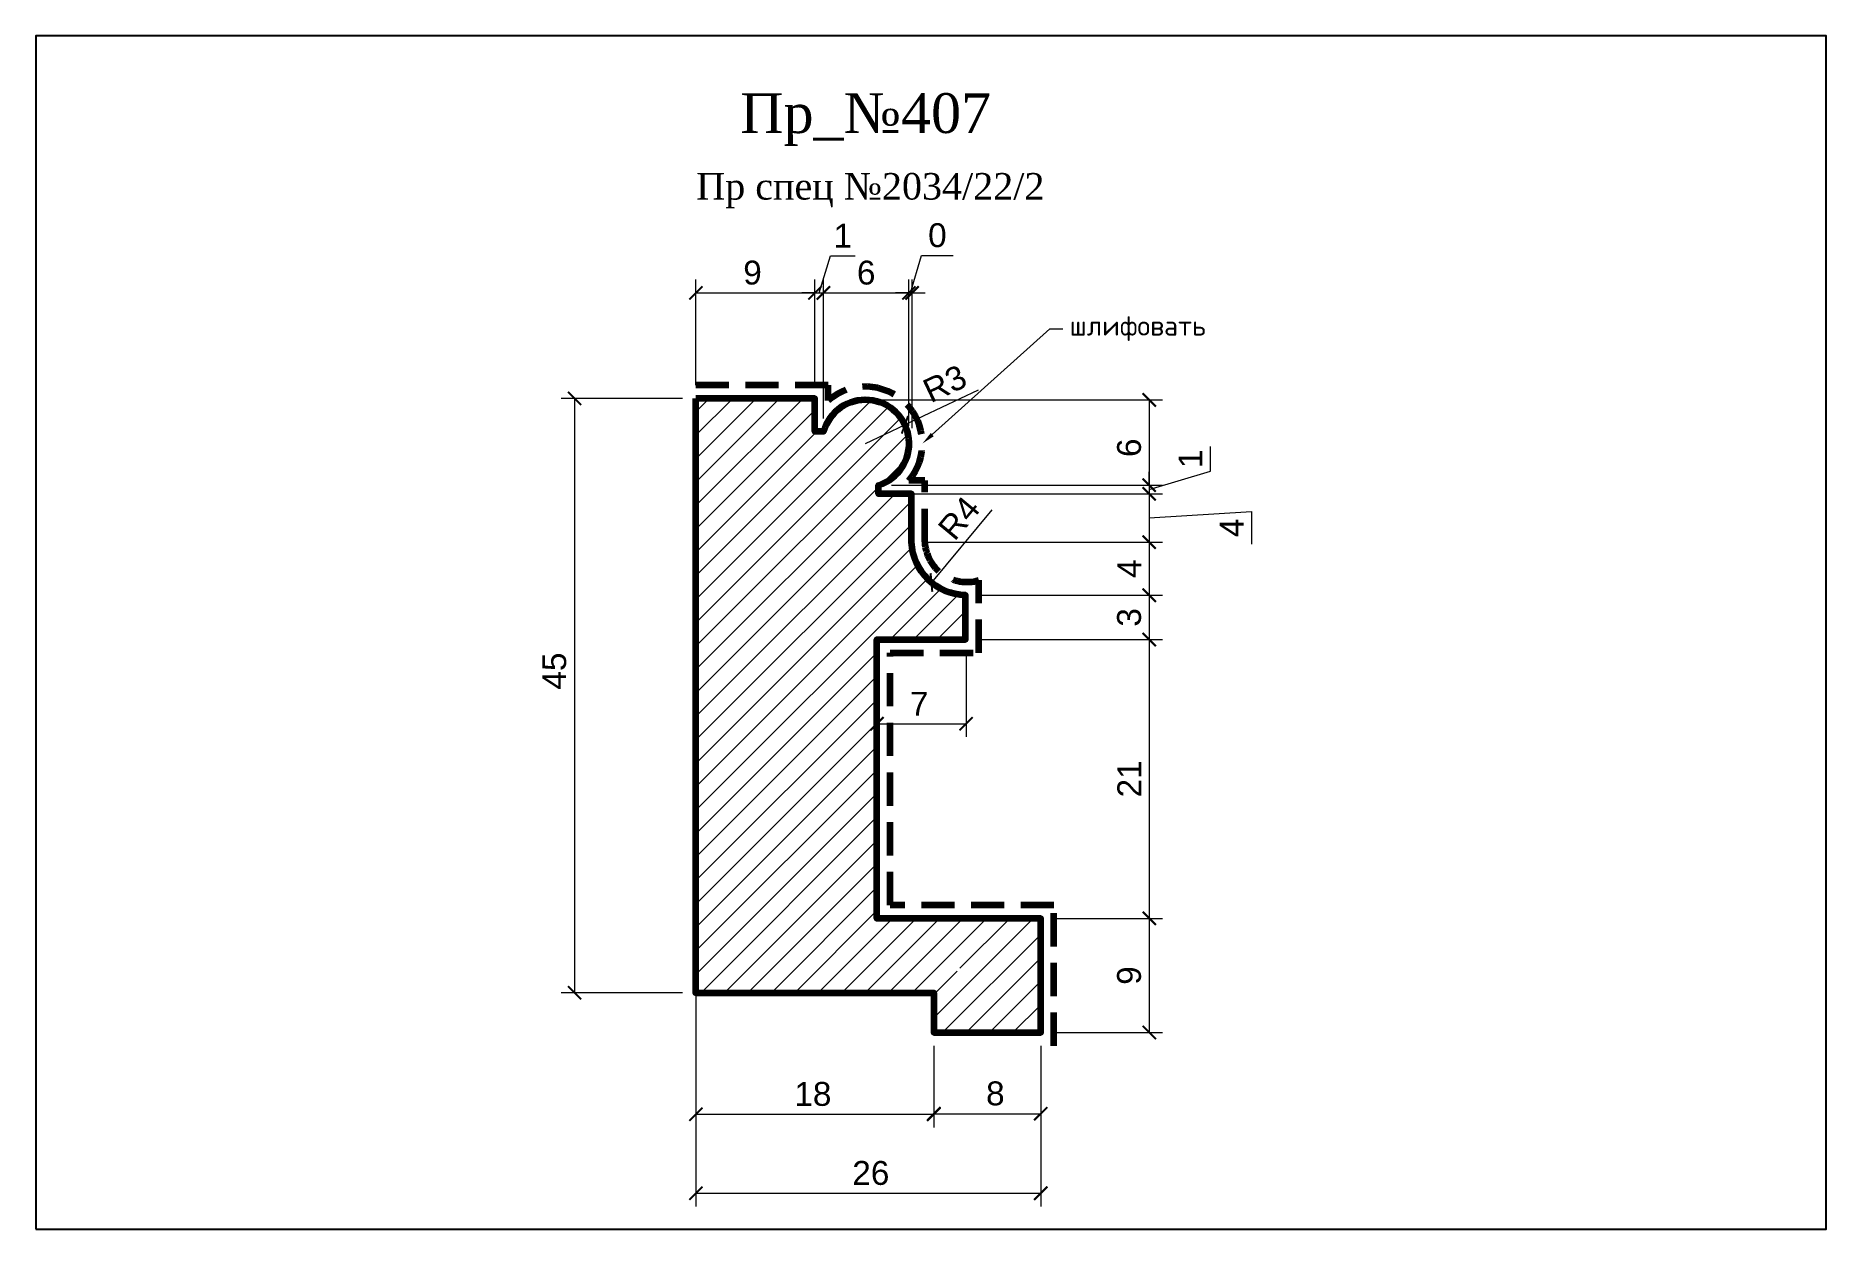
# Model space of a CAD drawing. Header units: inches. Extents: x -227 to -92, y -1015 to -925.
import ezdxf
from ezdxf import colors
from ezdxf.entities.mleader import LeaderData, LeaderLine
from ezdxf.math import Vec2, Vec3

# ---------------------------------------------------------------- set-up
doc = ezdxf.new("R2010")
doc.units = ezdxf.units.IN
doc.header["$MEASUREMENT"] = 0
doc.linetypes.add('HIDDEN', pattern=[0.375, 0.25, -0.125])
doc.layers.add('Outside panel', color=7, linetype='Continuous', lineweight=18, true_color=0x7f5e57)
doc.layers.add('линия 50', color=1, linetype='Continuous', lineweight=140)
doc.layers.add('служебный слой РАЗМЕРЫ', color=7, linetype='Continuous', lineweight=9)
doc.layers.add('размеры в модели', color=7, linetype='Continuous')
doc.styles.add('ELECT', font='times.ttf')
doc.styles.get("Standard").update_dxf_attribs({"font": 'arial.ttf'})
doc.styles.add('ЕСКД профили текст', font='isocpeur.ttf')
doc.dimstyles.new('M_1', dxfattribs={"dimtxt": 1.8, "dimasz": 1, "dimexe": 1, "dimexo": 1, "dimgap": 0.6, "dimtad": 1, "dimdec": 0, "dimdsep": 46, "dimtxsty": 'Standard', "dimblk": 'ARCHTICK', "dimcen": -5, "dimclrd": 7, "dimclre": 7, "dimclrt": 7, "dimadec": 0, "dimazin": 0, "dimtfac": 1, "dimtdec": 0, "dimtmove": 0, "dimatfit": 3, "dimfxl": 1, "dimtolj": 1, "dimtzin": 0, "dimlwd": 5, "dimlwe": 5, "dimarcsym": 0})

# ---------------------------------------------------------------- blocks, each defined once
blk = doc.blocks.new('_ArchTick')
at = {"color": 0, "linetype": 'ByBlock', "const_width": 0.15}
blk.add_lwpolyline([(-0.5, -0.5), (0.5, 0.5)], dxfattribs=at)
blk = doc.blocks.new('*D19')
at = {"layer": 'Defpoints', "color": 0, "ltscale": 1000, "transparency": 16777216}
for p in [(-159.71, -1000.61), (-151.65, -1000.61), (-151.65, -1006.73)]:
    blk.add_point(p, dxfattribs=at)
at = {"layer": 'размеры в модели', "color": 7, "lineweight": 5, "ltscale": 1000, "transparency": 16777216}
for p, q in [((-159.71, -1001.61), (-159.71, -1007.73)), ((-151.65, -1001.61), (-151.65, -1007.73)), ((-159.71, -1006.73), (-151.65, -1006.73))]:
    blk.add_line(p, q, dxfattribs=at)
at = {"layer": 'размеры в модели', "color": 7, "lineweight": 5, "ltscale": 1000, "transparency": 16777216, "rotation": 180}
blk.add_blockref('_ArchTick', (-159.71, -1006.73), dxfattribs=at)
at = {"layer": 'размеры в модели', "color": 7, "lineweight": 5, "ltscale": 1000, "transparency": 16777216}
blk.add_blockref('_ArchTick', (-151.65, -1006.73), dxfattribs=at)
at = {"layer": 'размеры в модели', "color": 7, "ltscale": 1000, "transparency": 16777216, "insert": (-155.07, -1005.21), "char_height": 1.8, "attachment_point": 5}
blk.add_mtext('\\A1;8', dxfattribs=at)
blk = doc.blocks.new('*D18')
at = {"layer": 'Defpoints', "color": 0, "ltscale": 1000, "transparency": 16777216}
for p in [(-177.65, -997.61), (-159.71, -1000.61), (-159.71, -1006.77)]:
    blk.add_point(p, dxfattribs=at)
at = {"layer": 'размеры в модели', "color": 7, "lineweight": 5, "ltscale": 1000, "transparency": 16777216}
for p, q in [((-177.65, -998.61), (-177.65, -1007.77)), ((-159.71, -1001.61), (-159.71, -1007.77)), ((-177.65, -1006.77), (-159.71, -1006.77))]:
    blk.add_line(p, q, dxfattribs=at)
at = {"layer": 'размеры в модели', "color": 7, "lineweight": 5, "ltscale": 1000, "transparency": 16777216, "rotation": 180}
blk.add_blockref('_ArchTick', (-177.65, -1006.77), dxfattribs=at)
at = {"layer": 'размеры в модели', "color": 7, "lineweight": 5, "ltscale": 1000, "transparency": 16777216}
blk.add_blockref('_ArchTick', (-159.71, -1006.77), dxfattribs=at)
at = {"layer": 'размеры в модели', "color": 7, "ltscale": 1000, "transparency": 16777216, "insert": (-168.83, -1005.25), "char_height": 1.8, "attachment_point": 5}
blk.add_mtext('\\A1;18', dxfattribs=at)
blk = doc.blocks.new('*D17')
at = {"layer": 'Defpoints', "color": 0, "ltscale": 1000, "transparency": 16777216}
for p in [(-161.89, -954.78), (-164.86, -956.19)]:
    blk.add_point(p, dxfattribs=at)
at = {"layer": 'размеры в модели', "color": 7, "lineweight": 5, "ltscale": 1000, "transparency": 16777216}
for p in [(-156.37, -952.17), (-164.86, -956.19)]:
    blk.add_line(p, (-161.89, -954.78), dxfattribs=at)
at = {"layer": 'размеры в модели', "color": 7, "lineweight": 5, "ltscale": 1000, "transparency": 16777216, "rotation": 205.3418839176744}
blk.add_blockref('_ArchTick', (-161.89, -954.78), dxfattribs=at)
at = {"layer": 'размеры в модели', "color": 7, "ltscale": 1000, "transparency": 16777216, "insert": (-158.88, -951.68), "char_height": 1.8, "attachment_point": 5, "rotation": 25.3419}
blk.add_mtext('\\A1;R3', dxfattribs=at)
blk = doc.blocks.new('*D16')
at = {"layer": 'Defpoints', "color": 0, "ltscale": 1000, "transparency": 16777216}
for p in [(-157.23, -963.46), (-159.89, -966.67)]:
    blk.add_point(p, dxfattribs=at)
at = {"layer": 'размеры в модели', "color": 7, "lineweight": 5, "ltscale": 1000, "transparency": 16777216}
blk.add_line((-155.34, -961.19), (-159.89, -966.67), dxfattribs=at)
at = {"layer": 'размеры в модели', "color": 7, "lineweight": 5, "ltscale": 1000, "transparency": 16777216, "rotation": 230.2877978102534}
blk.add_blockref('_ArchTick', (-159.89, -966.67), dxfattribs=at)
at = {"layer": 'размеры в модели', "color": 7, "ltscale": 1000, "transparency": 16777216, "insert": (-157.81, -961.81), "char_height": 1.8, "attachment_point": 5, "rotation": 50.2878}
blk.add_mtext('\\A1;R4', dxfattribs=at)
blk = doc.blocks.new('*D15')
at = {"layer": 'Defpoints', "color": 0, "ltscale": 1000, "transparency": 16777216}
for p in [(-164, -970.97), (-157.28, -970.97), (-157.28, -977.32)]:
    blk.add_point(p, dxfattribs=at)
at = {"layer": 'размеры в модели', "color": 7, "lineweight": 5, "ltscale": 1000, "transparency": 16777216}
for p, q in [((-164, -971.97), (-164, -978.32)), ((-157.28, -971.97), (-157.28, -978.32)), ((-164, -977.32), (-157.28, -977.32))]:
    blk.add_line(p, q, dxfattribs=at)
at = {"layer": 'размеры в модели', "color": 7, "lineweight": 5, "ltscale": 1000, "transparency": 16777216, "rotation": 180}
blk.add_blockref('_ArchTick', (-164, -977.32), dxfattribs=at)
at = {"layer": 'размеры в модели', "color": 7, "lineweight": 5, "ltscale": 1000, "transparency": 16777216}
blk.add_blockref('_ArchTick', (-157.28, -977.32), dxfattribs=at)
at = {"layer": 'размеры в модели', "color": 7, "ltscale": 1000, "transparency": 16777216, "insert": (-160.81, -975.82), "char_height": 1.8, "attachment_point": 5}
blk.add_mtext('\\A1;7', dxfattribs=at)
blk = doc.blocks.new('*D14')
at = {"layer": 'Defpoints', "color": 0, "ltscale": 1000, "transparency": 16777216}
for p in [(-151.65, -992), (-151.65, -1000.61), (-143.46, -1000.61)]:
    blk.add_point(p, dxfattribs=at)
at = {"layer": 'размеры в модели', "color": 7, "lineweight": 5, "ltscale": 1000, "transparency": 16777216}
for p, q in [((-150.65, -992), (-142.46, -992)), ((-143.46, -992), (-143.46, -1000.61)), ((-150.65, -1000.61), (-142.46, -1000.61))]:
    blk.add_line(p, q, dxfattribs=at)
for p, rotation in [((-143.46, -992), 90), ((-143.46, -1000.61), 270)]:
    blk.add_blockref('_ArchTick', p, dxfattribs=dict(at, rotation=rotation))
at = {"layer": 'размеры в модели', "color": 7, "ltscale": 1000, "transparency": 16777216, "insert": (-144.98, -996.31), "char_height": 1.8, "attachment_point": 5, "rotation": 90}
blk.add_mtext('\\A1;9', dxfattribs=at)
blk = doc.blocks.new('*D13')
at = {"layer": 'Defpoints', "color": 0, "ltscale": 1000, "transparency": 16777216}
for p in [(-157.28, -970.97), (-151.65, -992), (-143.46, -992)]:
    blk.add_point(p, dxfattribs=at)
at = {"layer": 'размеры в модели', "color": 7, "lineweight": 5, "ltscale": 1000, "transparency": 16777216}
for p, q in [((-156.28, -970.97), (-142.46, -970.97)), ((-143.46, -970.97), (-143.46, -992)), ((-150.65, -992), (-142.46, -992))]:
    blk.add_line(p, q, dxfattribs=at)
for p, rotation in [((-143.46, -970.97), 90), ((-143.46, -992), 270)]:
    blk.add_blockref('_ArchTick', p, dxfattribs=dict(at, rotation=rotation))
at = {"layer": 'размеры в модели', "color": 7, "ltscale": 1000, "transparency": 16777216, "insert": (-144.97, -981.48), "char_height": 1.8, "attachment_point": 5, "rotation": 90}
blk.add_mtext('\\A1;21', dxfattribs=at)
blk = doc.blocks.new('*D12')
at = {"layer": 'Defpoints', "color": 0, "ltscale": 1000, "transparency": 16777216}
for p in [(-157.32, -967.63), (-157.28, -970.97), (-143.47, -970.97)]:
    blk.add_point(p, dxfattribs=at)
at = {"layer": 'размеры в модели', "color": 7, "lineweight": 5, "ltscale": 1000, "transparency": 16777216}
for p, q in [((-156.32, -967.63), (-142.47, -967.63)), ((-143.47, -967.63), (-143.47, -970.97)), ((-156.28, -970.97), (-142.47, -970.97))]:
    blk.add_line(p, q, dxfattribs=at)
for p, rotation in [((-143.47, -967.63), 90), ((-143.47, -970.97), 270)]:
    blk.add_blockref('_ArchTick', p, dxfattribs=dict(at, rotation=rotation))
at = {"layer": 'размеры в модели', "color": 7, "ltscale": 1000, "transparency": 16777216, "insert": (-144.98, -969.3), "char_height": 1.8, "attachment_point": 5, "rotation": 90}
blk.add_mtext('\\A1;3', dxfattribs=at)
blk = doc.blocks.new('*D11')
at = {"layer": 'Defpoints', "color": 0, "ltscale": 1000, "transparency": 16777216}
for p in [(-161.39, -963.63), (-157.32, -967.63), (-143.47, -967.63)]:
    blk.add_point(p, dxfattribs=at)
at = {"layer": 'размеры в модели', "color": 7, "lineweight": 5, "ltscale": 1000, "transparency": 16777216}
for p, q in [((-160.39, -963.63), (-142.47, -963.63)), ((-143.47, -963.63), (-143.47, -967.63)), ((-156.32, -967.63), (-142.47, -967.63))]:
    blk.add_line(p, q, dxfattribs=at)
for p, rotation in [((-143.47, -963.63), 90), ((-143.47, -967.63), 270)]:
    blk.add_blockref('_ArchTick', p, dxfattribs=dict(at, rotation=rotation))
at = {"layer": 'размеры в модели', "color": 7, "ltscale": 1000, "transparency": 16777216, "insert": (-144.97, -965.63), "char_height": 1.8, "attachment_point": 5, "rotation": 90}
blk.add_mtext('\\A1;4', dxfattribs=at)
blk = doc.blocks.new('*D10')
at = {"layer": 'Defpoints', "color": 0, "ltscale": 1000, "transparency": 16777216}
for p in [(-163.89, -959.98), (-161.39, -963.63), (-143.47, -963.63)]:
    blk.add_point(p, dxfattribs=at)
at = {"layer": 'размеры в модели', "color": 7, "lineweight": 5, "ltscale": 1000, "transparency": 16777216}
for p, q in [((-162.89, -959.98), (-142.47, -959.98)), ((-143.47, -959.98), (-143.47, -963.63)), ((-143.47, -961.8), (-135.75, -961.32)), ((-135.75, -961.32), (-135.75, -963.77)), ((-160.39, -963.63), (-142.47, -963.63))]:
    blk.add_line(p, q, dxfattribs=at)
for p, rotation in [((-143.47, -959.98), 90), ((-143.47, -963.63), 270)]:
    blk.add_blockref('_ArchTick', p, dxfattribs=dict(at, rotation=rotation))
at = {"layer": 'размеры в модели', "color": 7, "ltscale": 1000, "transparency": 16777216, "insert": (-137.25, -962.55), "char_height": 1.8, "attachment_point": 5, "rotation": 90}
blk.add_mtext('\\A1;4', dxfattribs=at)
blk = doc.blocks.new('*D9')
at = {"layer": 'Defpoints', "color": 0, "ltscale": 1000, "transparency": 16777216}
for p in [(-163.89, -959.33), (-163.89, -959.98), (-143.47, -959.98)]:
    blk.add_point(p, dxfattribs=at)
at = {"layer": 'размеры в модели', "color": 7, "lineweight": 5, "ltscale": 1000, "transparency": 16777216}
for p, q in [((-138.85, -958.27), (-138.85, -956.41)), ((-143.47, -959.66), (-138.85, -958.27)), ((-143.47, -959.33), (-143.47, -958.33)), ((-162.89, -959.33), (-142.47, -959.33)), ((-143.47, -959.33), (-143.47, -959.98)), ((-143.47, -959.33), (-143.47, -959.98)), ((-162.89, -959.98), (-142.47, -959.98)), ((-143.47, -959.98), (-143.47, -960.98))]:
    blk.add_line(p, q, dxfattribs=at)
for p, rotation in [((-143.47, -959.33), 270), ((-143.47, -959.98), 90)]:
    blk.add_blockref('_ArchTick', p, dxfattribs=dict(at, rotation=rotation))
at = {"layer": 'размеры в модели', "color": 7, "ltscale": 1000, "transparency": 16777216, "insert": (-140.36, -957.34), "char_height": 1.8, "attachment_point": 5, "rotation": 90}
blk.add_mtext('\\A1;1', dxfattribs=at)
blk = doc.blocks.new('*D8')
at = {"layer": 'Defpoints', "color": 0, "ltscale": 1000, "transparency": 16777216}
for p in [(-164.86, -952.9), (-163.89, -959.33), (-143.47, -959.33)]:
    blk.add_point(p, dxfattribs=at)
at = {"layer": 'размеры в модели', "color": 7, "lineweight": 5, "ltscale": 1000, "transparency": 16777216}
for p, q in [((-163.86, -952.9), (-142.47, -952.9)), ((-143.47, -952.9), (-143.47, -959.33)), ((-162.89, -959.33), (-142.47, -959.33))]:
    blk.add_line(p, q, dxfattribs=at)
for p, rotation in [((-143.47, -952.9), 90), ((-143.47, -959.33), 270)]:
    blk.add_blockref('_ArchTick', p, dxfattribs=dict(at, rotation=rotation))
at = {"layer": 'размеры в модели', "color": 7, "ltscale": 1000, "transparency": 16777216, "insert": (-144.98, -956.51), "char_height": 1.8, "attachment_point": 5, "rotation": 90}
blk.add_mtext('\\A1;6', dxfattribs=at)
blk = doc.blocks.new('*D7')
at = {"layer": 'Defpoints', "color": 0, "ltscale": 1000, "transparency": 16777216}
for p in [(-161.35, -944.83), (-161.59, -955.86), (-161.35, -956.02)]:
    blk.add_point(p, dxfattribs=at)
at = {"layer": 'размеры в модели', "color": 7, "lineweight": 5, "ltscale": 1000, "transparency": 16777216}
for p, q in [((-161.47, -944.83), (-160.63, -942.01)), ((-160.63, -942.01), (-158.25, -942.01)), ((-161.59, -944.83), (-162.59, -944.83)), ((-161.59, -954.86), (-161.59, -943.83)), ((-161.59, -944.83), (-161.35, -944.83)), ((-161.59, -944.83), (-161.35, -944.83)), ((-161.35, -955.02), (-161.35, -943.83)), ((-161.35, -944.83), (-160.35, -944.83))]:
    blk.add_line(p, q, dxfattribs=at)
blk.add_blockref('_ArchTick', (-161.59, -944.83), dxfattribs=at)
at = {"layer": 'размеры в модели', "color": 7, "lineweight": 5, "ltscale": 1000, "transparency": 16777216, "rotation": 180}
blk.add_blockref('_ArchTick', (-161.35, -944.83), dxfattribs=at)
at = {"layer": 'размеры в модели', "color": 7, "ltscale": 1000, "transparency": 16777216, "insert": (-159.44, -940.49), "char_height": 1.8, "attachment_point": 5}
blk.add_mtext('\\A1;0', dxfattribs=at)
blk = doc.blocks.new('*D6')
at = {"layer": 'Defpoints', "color": 0, "ltscale": 1000, "transparency": 16777216}
for p in [(-161.59, -944.83), (-168.03, -955.29), (-161.59, -955.86)]:
    blk.add_point(p, dxfattribs=at)
at = {"layer": 'размеры в модели', "color": 7, "lineweight": 5, "ltscale": 1000, "transparency": 16777216}
for p, q in [((-168.03, -954.29), (-168.03, -943.83)), ((-168.03, -944.83), (-161.59, -944.83)), ((-161.59, -954.86), (-161.59, -943.83))]:
    blk.add_line(p, q, dxfattribs=at)
at = {"layer": 'размеры в модели', "color": 7, "lineweight": 5, "ltscale": 1000, "transparency": 16777216, "rotation": 180}
blk.add_blockref('_ArchTick', (-168.03, -944.83), dxfattribs=at)
at = {"layer": 'размеры в модели', "color": 7, "lineweight": 5, "ltscale": 1000, "transparency": 16777216}
blk.add_blockref('_ArchTick', (-161.59, -944.83), dxfattribs=at)
at = {"layer": 'размеры в модели', "color": 7, "ltscale": 1000, "transparency": 16777216, "insert": (-164.81, -943.31), "char_height": 1.8, "attachment_point": 5}
blk.add_mtext('\\A1;6', dxfattribs=at)
blk = doc.blocks.new('*D5')
at = {"layer": 'Defpoints', "color": 0, "ltscale": 1000, "transparency": 16777216}
for p in [(-168.03, -944.83), (-168.67, -952.79), (-168.03, -955.29)]:
    blk.add_point(p, dxfattribs=at)
at = {"layer": 'размеры в модели', "color": 7, "lineweight": 5, "ltscale": 1000, "transparency": 16777216}
for p, q in [((-168.35, -944.83), (-167.51, -942.03)), ((-167.51, -942.03), (-165.64, -942.03)), ((-168.67, -944.83), (-169.67, -944.83)), ((-168.67, -951.79), (-168.67, -943.83)), ((-168.67, -944.83), (-168.03, -944.83)), ((-168.67, -944.83), (-168.03, -944.83)), ((-168.03, -954.29), (-168.03, -943.83)), ((-168.03, -944.83), (-167.03, -944.83))]:
    blk.add_line(p, q, dxfattribs=at)
blk.add_blockref('_ArchTick', (-168.67, -944.83), dxfattribs=at)
at = {"layer": 'размеры в модели', "color": 7, "lineweight": 5, "ltscale": 1000, "transparency": 16777216, "rotation": 180}
blk.add_blockref('_ArchTick', (-168.03, -944.83), dxfattribs=at)
at = {"layer": 'размеры в модели', "color": 7, "ltscale": 1000, "transparency": 16777216, "insert": (-166.57, -940.52), "char_height": 1.8, "attachment_point": 5}
blk.add_mtext('\\A1;1', dxfattribs=at)
blk = doc.blocks.new('*D4')
at = {"layer": 'Defpoints', "color": 0, "ltscale": 1000, "transparency": 16777216}
for p in [(-168.67, -944.83), (-177.65, -952.79), (-168.67, -952.79)]:
    blk.add_point(p, dxfattribs=at)
at = {"layer": 'размеры в модели', "color": 7, "lineweight": 5, "ltscale": 1000, "transparency": 16777216}
for p, q in [((-177.65, -951.79), (-177.65, -943.83)), ((-177.65, -944.83), (-168.67, -944.83)), ((-168.67, -951.79), (-168.67, -943.83))]:
    blk.add_line(p, q, dxfattribs=at)
at = {"layer": 'размеры в модели', "color": 7, "lineweight": 5, "ltscale": 1000, "transparency": 16777216, "rotation": 180}
blk.add_blockref('_ArchTick', (-177.65, -944.83), dxfattribs=at)
at = {"layer": 'размеры в модели', "color": 7, "lineweight": 5, "ltscale": 1000, "transparency": 16777216}
blk.add_blockref('_ArchTick', (-168.67, -944.83), dxfattribs=at)
at = {"layer": 'размеры в модели', "color": 7, "ltscale": 1000, "transparency": 16777216, "insert": (-173.38, -943.31), "char_height": 1.8, "attachment_point": 5}
blk.add_mtext('\\A1;9', dxfattribs=at)
blk = doc.blocks.new('*D3')
at = {"layer": 'Defpoints', "color": 0, "ltscale": 1000, "transparency": 16777216}
for p in [(-177.65, -952.79), (-186.8, -997.61), (-177.65, -997.61)]:
    blk.add_point(p, dxfattribs=at)
at = {"layer": 'размеры в модели', "color": 7, "lineweight": 5, "ltscale": 1000, "transparency": 16777216}
for p, q in [((-178.65, -952.79), (-187.8, -952.79)), ((-186.8, -952.79), (-186.8, -997.61)), ((-178.65, -997.61), (-187.8, -997.61))]:
    blk.add_line(p, q, dxfattribs=at)
for p, rotation in [((-186.8, -952.79), 90), ((-186.8, -997.61), 270)]:
    blk.add_blockref('_ArchTick', p, dxfattribs=dict(at, rotation=rotation))
at = {"layer": 'размеры в модели', "color": 7, "ltscale": 1000, "transparency": 16777216, "insert": (-188.32, -973.35), "char_height": 1.8, "attachment_point": 5, "rotation": 90}
blk.add_mtext('\\A1;45', dxfattribs=at)
blk = doc.blocks.new('*D2')
at = {"layer": 'Defpoints', "color": 0, "ltscale": 1000, "transparency": 16777216}
for p in [(-177.65, -952.79), (-151.65, -1000.61), (-151.65, -1012.73)]:
    blk.add_point(p, dxfattribs=at)
at = {"layer": 'размеры в модели', "color": 7, "lineweight": 5, "ltscale": 1000, "transparency": 16777216}
for p, q in [((-177.65, -953.79), (-177.65, -1013.73)), ((-151.65, -1001.61), (-151.65, -1013.73)), ((-177.65, -1012.73), (-151.65, -1012.73))]:
    blk.add_line(p, q, dxfattribs=at)
at = {"layer": 'размеры в модели', "color": 7, "lineweight": 5, "ltscale": 1000, "transparency": 16777216, "rotation": 180}
blk.add_blockref('_ArchTick', (-177.65, -1012.73), dxfattribs=at)
at = {"layer": 'размеры в модели', "color": 7, "lineweight": 5, "ltscale": 1000, "transparency": 16777216}
blk.add_blockref('_ArchTick', (-151.65, -1012.73), dxfattribs=at)
at = {"layer": 'размеры в модели', "color": 7, "ltscale": 1000, "transparency": 16777216, "insert": (-164.46, -1011.21), "char_height": 1.8, "attachment_point": 5}
blk.add_mtext('\\A1;26', dxfattribs=at)

msp = doc.modelspace()

# ---------------------------------------------------------------- hatches: boundary and pattern name
at = {"layer": 'Outside panel', "ltscale": 1000}
h = msp.add_hatch(dxfattribs=at)
h.set_pattern_fill('ANSI31', color=256, scale=10)
h.set_pattern_definition([(45, (-306240.8368, 93307.9793), (-0.8838834765, 0.8838834765), [])])
h.paths.add_polyline_path([(-168.67, -952.79), (-177.67, -952.79), (-177.67, -997.61), (-159.71, -997.61), (-159.71, -1000.61), (-151.65, -1000.61), (-151.65, -998.95), (-157.38, -996.2, -1), (-157.94, -995.93, -1), (-157.38, -996.2), (-151.65, -998.95), (-151.65, -992), (-164, -992), (-164, -970.97), (-157.32, -970.97), (-157.32, -967.63, -0.395599), (-161.39, -963.63), (-161.39, -959.98), (-163.89, -959.98), (-163.89, -959.33, 1.680182), (-168.03, -955.29), (-168.67, -955.29)])

# ---------------------------------------------------------------- linework, layer by layer
at = {"color": 6, "ltscale": 1000}
msp.add_lwpolyline([(-227.42, -1015.44), (-92.42, -1015.44), (-92.42, -925.44), (-227.42, -925.44)], close=True, dxfattribs=at)
at = {"layer": 'линия 50', "color": 7}
msp.add_lwpolyline([(-177.67, -952.79), (-177.67, -997.61), (-159.71, -997.61), (-159.71, -1000.61), (-151.65, -1000.61), (-151.65, -992), (-164, -992), (-164, -970.97), (-157.32, -970.97), (-157.32, -967.63, -0.395599), (-161.39, -963.63), (-161.39, -959.98), (-163.89, -959.98), (-163.89, -959.33, 1.680182), (-168.03, -955.29), (-168.67, -955.29), (-168.67, -952.79), (-177.65, -952.79)], format="xyb", dxfattribs=at)
at = {"layer": 'линия 50', "color": 1, "linetype": 'HIDDEN', "ltscale": 10, "true_color": 0xff0909}
msp.add_lwpolyline([(-150.65, -1001.61), (-150.65, -1001.61), (-150.65, -991), (-163, -991), (-163, -971.97), (-156.32, -971.97), (-156.32, -966.5, -0.487035), (-160.39, -963.61), (-160.39, -958.98), (-161.6, -958.98, 0.926779), (-167.67, -952.94), (-167.67, -951.79), (-177.65, -951.79)], format="xyb", dxfattribs=at)

# ---------------------------------------------------------------- texts
at = {"color": 5, "ltscale": 1000, "style": 'ELECT'}
msp.add_text('Пр_№407', height=3, dxfattribs=at).set_placement((-174.31, -932.77, 6217.22))
at = {"color": 7, "ltscale": 1000, "style": 'ELECT'}
msp.add_text('Пр спец №2034/22/2  ', height=2, dxfattribs=at).set_placement((-177.62, -937.79))

# ---------------------------------------------------------------- dimensions: what is measured, and where the dimension line sits
at = {"layer": 'размеры в модели', "color": 5, "ltscale": 1000}
for base, p1, p2, picture, middle in [((-168.03, -944.83), (-168.67, -952.79), (-168.03, -955.29), '*D5', (-166.91, -940.52)), ((-161.35, -944.83), (-161.59, -955.86), (-161.35, -956.02), '*D7', (-160.03, -940.49)), ((-161.59, -944.83), (-168.03, -955.29), (-161.59, -955.86), '*D6', (-164.81, -943.31))]:
    dim = msp.add_linear_dim(base=base, p1=p1, p2=p2, dimstyle='M_1', dxfattribs=at)
    dim.commit()
    dim.dimension.update_dxf_attribs({"geometry": picture, "text_midpoint": middle})
for base, p1, p2, picture, middle in [((-168.67, -944.83), (-177.65, -952.79), (-168.67, -952.79), '*D4', (-173.38, -944.83)), ((-151.65, -1012.73), (-177.65, -952.79), (-151.65, -1000.61), '*D2', (-164.46, -1012.73)), ((-157.28, -977.32), (-164, -970.97), (-157.28, -970.97), '*D15', (-160.81, -977.32)), ((-159.71, -1006.77), (-177.65, -997.61), (-159.71, -1000.61), '*D18', (-168.83, -1006.77)), ((-151.65, -1006.73), (-159.71, -1000.61), (-151.65, -1000.61), '*D19', (-155.07, -1006.73))]:
    dim = msp.add_linear_dim(base=base, p1=p1, p2=p2, dimstyle='M_1', dxfattribs=at)
    dim.commit()
    dim.dimension.update_dxf_attribs({"geometry": picture, "text_midpoint": middle, "dimtype": 128})
dim = msp.add_radius_dim(center=(-164.86, -956.19), mpoint=(-161.89, -954.78), dimstyle='M_1', dxfattribs=at)
dim.commit()
dim.dimension.update_dxf_attribs({"geometry": '*D17', "text_midpoint": (-158.88, -951.68)})
for base, p1, p2, picture, middle in [((-186.8, -997.61), (-177.65, -952.79), (-177.65, -997.61), '*D3', (-186.8, -973.35)), ((-143.47, -959.33), (-164.86, -952.9), (-163.89, -959.33), '*D8', (-143.47, -956.51)), ((-143.47, -963.63), (-163.89, -959.98), (-161.39, -963.63), '*D10', (-135.75, -961.92)), ((-143.46, -992), (-157.28, -970.97), (-151.65, -992), '*D13', (-143.46, -981.48))]:
    dim = msp.add_linear_dim(base=base, p1=p1, p2=p2, angle=90, dimstyle='M_1', dxfattribs=at)
    dim.commit()
    dim.dimension.update_dxf_attribs({"geometry": picture, "text_midpoint": middle, "dimtype": 128})
for base, p1, p2, picture, middle in [((-143.47, -959.98), (-163.89, -959.33), (-163.89, -959.98), '*D9', (-140.36, -957.67)), ((-143.47, -967.63), (-161.39, -963.63), (-157.32, -967.63), '*D11', (-144.97, -965.63)), ((-143.47, -970.97), (-157.32, -967.63), (-157.28, -970.97), '*D12', (-144.98, -969.3)), ((-143.46, -1000.61), (-151.65, -992), (-151.65, -1000.61), '*D14', (-144.98, -996.31))]:
    dim = msp.add_linear_dim(base=base, p1=p1, p2=p2, angle=90, dimstyle='M_1', dxfattribs=at)
    dim.commit()
    dim.dimension.update_dxf_attribs({"geometry": picture, "text_midpoint": middle})
dim = msp.add_radius_dim(center=(-157.23, -963.46), mpoint=(-159.89, -966.67), dimstyle='M_1', dxfattribs=at)
dim.commit()
dim.dimension.update_dxf_attribs({"geometry": '*D16', "text_midpoint": (-156.65, -962.77), "dimtype": 132})

# ---------------------------------------------------------------- leaders
at = {"layer": 'служебный слой РАЗМЕРЫ'}
ml = msp.add_multileader_mtext('Standard', dxfattribs=at)
ml.set_content('\\A1;шлифовать', color=256, style='ЕСКД профили текст')
ml.set_leader_properties(color=256, linetype='ByLayer', lineweight=-1)
ml.build(insert=Vec2(0, 0))
ml.multileader.update_dxf_attribs({"dogleg_length": 1, "arrow_head_size": 1})
ctx = ml.context
ctx.base_point, ctx.char_height, ctx.arrow_head_size, ctx.landing_gap_size, ctx.plane_origin = Vec3(-149.97, -947.53), 1.5, 1, 0.5, Vec3(-136.5, -921.36)
notes = []
notes.append((ctx, [(1, (1, 1, 0), (-150.97, -947.53), (1, 0), 1, [(0, [(-160.57, -956.19)], 0, [])])]))
ctx.mtext.insert, ctx.mtext.flow_direction = Vec3(-149.47, -946.55), 5
for ctx, leaders in notes:
    for number, flags, end, landing, length, lines in leaders:
        leader = LeaderData()
        leader.index, (leader.has_last_leader_line, leader.has_dogleg_vector, leader.attachment_direction) = number, flags
        leader.last_leader_point, leader.dogleg_vector, leader.dogleg_length = Vec3(end), Vec3(landing), length
        for number, points, colour, breaks in lines:
            line = LeaderLine()
            line.index, line.vertices, line.color, line.breaks = number, Vec3.list(points), colors.encode_raw_color(colour), breaks
            leader.lines.append(line)
        ctx.leaders.append(leader)

doc.saveas('drawing.dxf')
